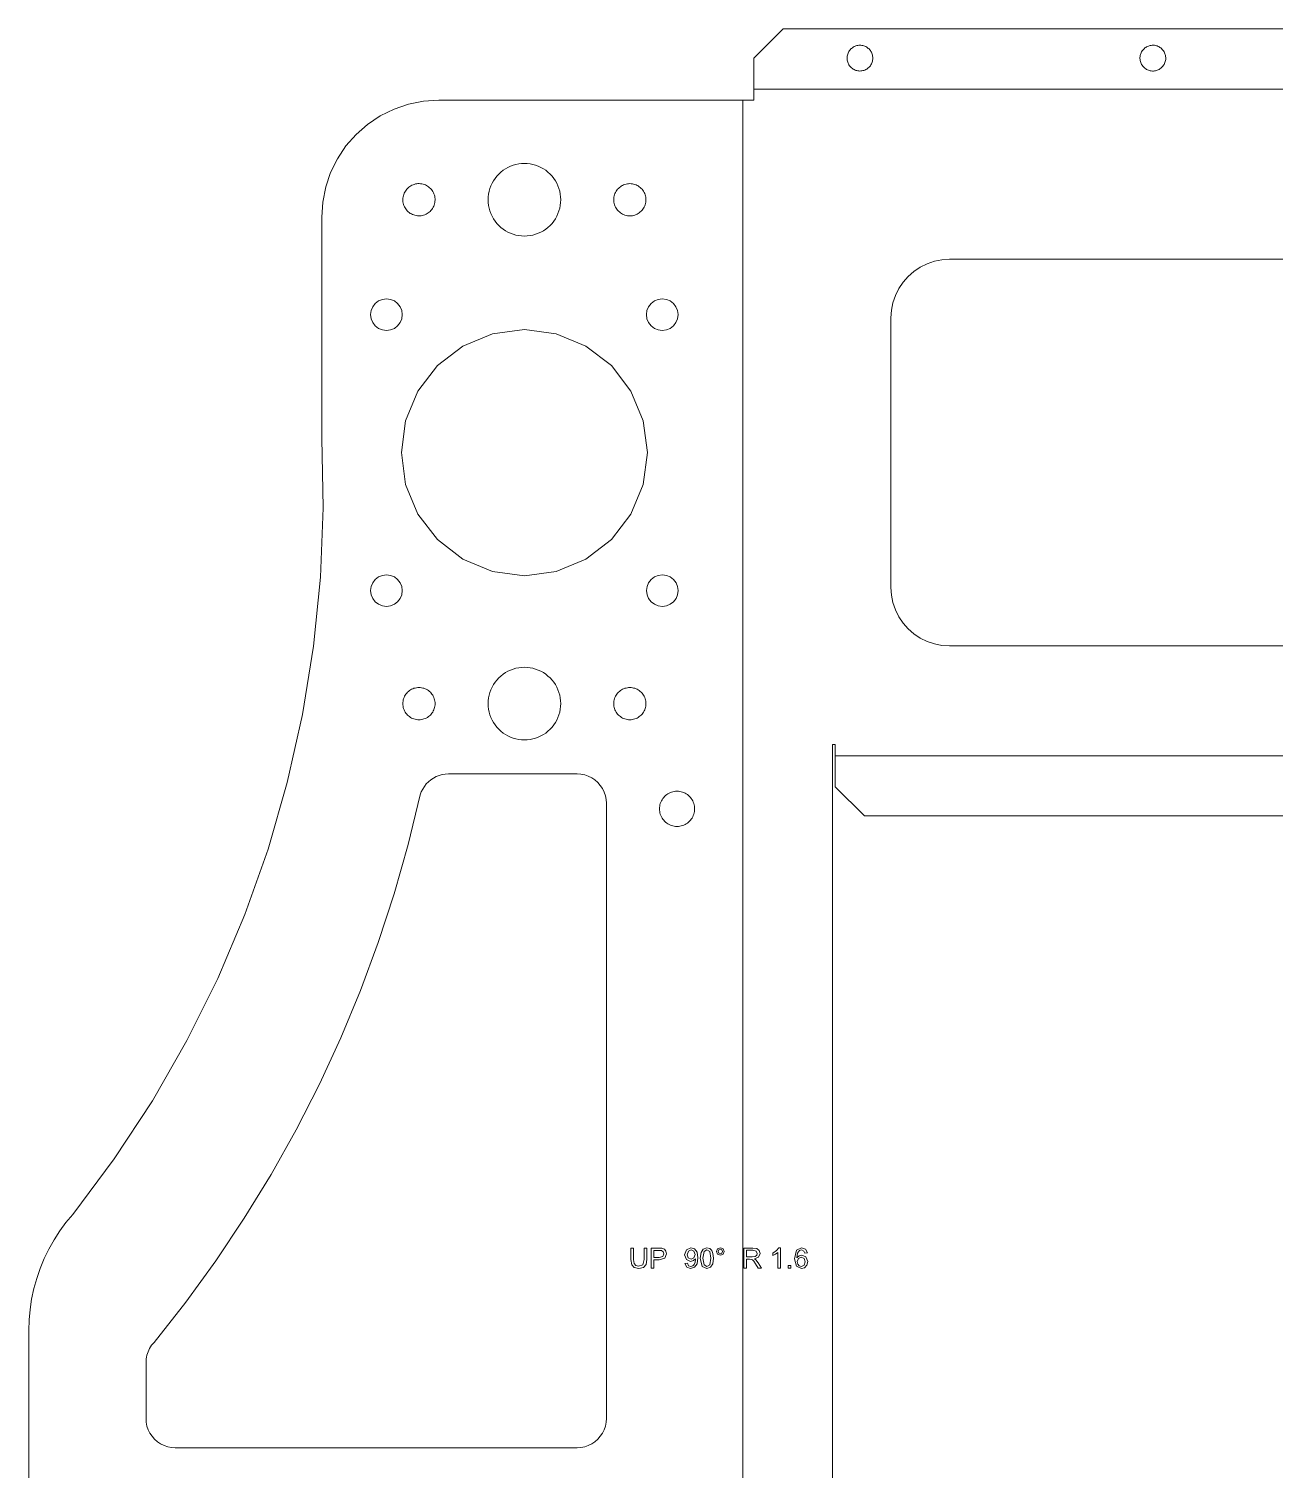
# Model space of a CAD drawing. Header units: millimetres. Extents: x 5 to 3562, y -58 to 420.
# Drawn here: x 2927.8 to 3140.6, y 153.7 to 399.7 of the extents above; entities that cross this region are included whole.
import ezdxf

# ---------------------------------------------------------------- set-up
doc = ezdxf.new("R2010")
doc.units = ezdxf.units.MM
doc.layers.add('Layer0', color=7, linetype='BYLAYER', lineweight=5, true_color=0xffffff)
doc.layers.add('MTEXT', color=7, linetype='BYLAYER', lineweight=5, true_color=0xffffff)

msp = doc.modelspace()

# ---------------------------------------------------------------- linework, layer by layer
at = {"layer": 'Layer0'}
for p, q in [((3056.61, 399.66), (3051.61, 394.66)), ((3433.41, 399.66), (3056.61, 399.66)), ((3068.05, 396.09), (3067.94, 395.95)), ((3068.16, 396.22), (3068.05, 396.09)), ((3068.29, 396.33), (3068.16, 396.22)), ((3068.43, 396.44), (3068.29, 396.33)), ((3068.57, 396.54), (3068.43, 396.44)), ((3068.72, 396.62), (3068.57, 396.54)), ((3068.88, 396.69), (3068.72, 396.62)), ((3069.04, 396.75), (3068.88, 396.69)), ((3069.21, 396.8), (3069.04, 396.75)), ((3069.38, 396.83), (3069.21, 396.8)), ((3069.55, 396.85), (3069.38, 396.83)), ((3069.72, 396.86), (3069.55, 396.85)), ((3069.89, 396.85), (3069.72, 396.86)), ((3070.06, 396.83), (3069.89, 396.85)), ((3070.23, 396.8), (3070.06, 396.83)), ((3070.4, 396.75), (3070.23, 396.8)), ((3070.56, 396.69), (3070.4, 396.75)), ((3070.72, 396.62), (3070.56, 396.69)), ((3070.87, 396.54), (3070.72, 396.62)), ((3071.01, 396.44), (3070.87, 396.54)), ((3071.15, 396.33), (3071.01, 396.44)), ((3071.28, 396.22), (3071.15, 396.33)), ((3071.39, 396.09), (3071.28, 396.22)), ((3071.5, 395.95), (3071.39, 396.09)), ((3118.1, 396.15), (3117.99, 396.02)), ((3118.23, 396.27), (3118.1, 396.15)), ((3118.36, 396.39), (3118.23, 396.27)), ((3118.5, 396.49), (3118.36, 396.39)), ((3118.64, 396.58), (3118.5, 396.49)), ((3118.8, 396.66), (3118.64, 396.58)), ((3118.96, 396.72), (3118.8, 396.66)), ((3119.12, 396.78), (3118.96, 396.72)), ((3119.29, 396.82), (3119.12, 396.78)), ((3119.46, 396.84), (3119.29, 396.82)), ((3119.63, 396.86), (3119.46, 396.84)), ((3119.8, 396.86), (3119.63, 396.86)), ((3119.98, 396.85), (3119.8, 396.86)), ((3120.15, 396.82), (3119.98, 396.85)), ((3120.32, 396.78), (3120.15, 396.82)), ((3120.48, 396.73), (3120.32, 396.78)), ((3120.64, 396.66), (3120.48, 396.73)), ((3120.79, 396.58), (3120.64, 396.66)), ((3120.94, 396.49), (3120.79, 396.58)), ((3121.08, 396.39), (3120.94, 396.49)), ((3121.21, 396.28), (3121.08, 396.39)), ((3121.33, 396.16), (3121.21, 396.28)), ((3121.45, 396.02), (3121.33, 396.16)), ((3051.61, 389.38), (3051.61, 394.66)), ((3067.53, 394.83), (3067.52, 394.66)), ((3067.52, 394.66), (3067.53, 394.49)), ((3067.55, 395), (3067.53, 394.83)), ((3067.53, 394.49), (3067.55, 394.32)), ((3067.58, 395.17), (3067.55, 395)), ((3067.55, 394.32), (3067.58, 394.15)), ((3067.63, 395.34), (3067.58, 395.17)), ((3067.58, 394.15), (3067.63, 393.98)), ((3067.69, 395.5), (3067.63, 395.34)), ((3067.63, 393.98), (3067.69, 393.82)), ((3067.76, 395.66), (3067.69, 395.5)), ((3067.69, 393.82), (3067.76, 393.66)), ((3067.84, 395.81), (3067.76, 395.66)), ((3067.76, 393.66), (3067.84, 393.51)), ((3067.94, 395.95), (3067.84, 395.81)), ((3071.6, 395.81), (3071.5, 395.95)), ((3071.68, 395.66), (3071.6, 395.81)), ((3071.6, 393.51), (3071.68, 393.66)), ((3071.75, 395.5), (3071.68, 395.66)), ((3071.68, 393.66), (3071.75, 393.82)), ((3071.81, 395.34), (3071.75, 395.5)), ((3071.75, 393.82), (3071.81, 393.98)), ((3071.86, 395.17), (3071.81, 395.34)), ((3071.81, 393.98), (3071.86, 394.15)), ((3071.89, 395), (3071.86, 395.17)), ((3071.86, 394.15), (3071.89, 394.32)), ((3071.91, 394.83), (3071.89, 395)), ((3071.89, 394.32), (3071.91, 394.49)), ((3071.92, 394.66), (3071.91, 394.83)), ((3071.91, 394.49), (3071.92, 394.66)), ((3117.54, 394.92), (3117.52, 394.74)), ((3117.52, 394.74), (3117.52, 394.57)), ((3117.52, 394.57), (3117.54, 394.4)), ((3117.56, 395.09), (3117.54, 394.92)), ((3117.54, 394.4), (3117.56, 394.23)), ((3117.6, 395.26), (3117.56, 395.09)), ((3117.56, 394.23), (3117.6, 394.06)), ((3117.66, 395.42), (3117.6, 395.26)), ((3117.6, 394.06), (3117.66, 393.9)), ((3117.72, 395.58), (3117.66, 395.42)), ((3117.66, 393.9), (3117.72, 393.74)), ((3117.8, 395.73), (3117.72, 395.58)), ((3117.72, 393.74), (3117.8, 393.58)), ((3117.89, 395.88), (3117.8, 395.73)), ((3117.99, 396.02), (3117.89, 395.88)), ((3121.55, 395.88), (3121.45, 396.02)), ((3121.64, 395.74), (3121.55, 395.88)), ((3121.55, 393.44), (3121.64, 393.59)), ((3121.72, 395.58), (3121.64, 395.74)), ((3121.64, 393.59), (3121.72, 393.74)), ((3121.78, 395.42), (3121.72, 395.58)), ((3121.72, 393.74), (3121.78, 393.9)), ((3121.84, 395.26), (3121.78, 395.42)), ((3121.78, 393.9), (3121.84, 394.07)), ((3121.88, 395.09), (3121.84, 395.26)), ((3121.84, 394.07), (3121.88, 394.23)), ((3121.9, 394.92), (3121.88, 395.09)), ((3121.88, 394.23), (3121.91, 394.4)), ((3121.92, 394.75), (3121.9, 394.92)), ((3121.91, 394.4), (3121.92, 394.58)), ((3121.92, 394.58), (3121.92, 394.75)), ((3067.84, 393.51), (3067.94, 393.37)), ((3067.94, 393.37), (3068.05, 393.23)), ((3068.05, 393.23), (3068.16, 393.1)), ((3068.16, 393.1), (3068.29, 392.99)), ((3068.29, 392.99), (3068.43, 392.88)), ((3068.43, 392.88), (3068.57, 392.78)), ((3068.57, 392.78), (3068.72, 392.7)), ((3068.72, 392.7), (3068.88, 392.63)), ((3068.88, 392.63), (3069.04, 392.57)), ((3069.04, 392.57), (3069.21, 392.52)), ((3069.21, 392.52), (3069.38, 392.49)), ((3069.38, 392.49), (3069.55, 392.47)), ((3069.55, 392.47), (3069.72, 392.46)), ((3069.72, 392.46), (3069.89, 392.47)), ((3069.89, 392.47), (3070.06, 392.49)), ((3070.06, 392.49), (3070.23, 392.52)), ((3070.23, 392.52), (3070.4, 392.57)), ((3070.4, 392.57), (3070.56, 392.63)), ((3070.56, 392.63), (3070.72, 392.7)), ((3070.72, 392.7), (3070.87, 392.78)), ((3070.87, 392.78), (3071.01, 392.88)), ((3071.01, 392.88), (3071.15, 392.99)), ((3071.15, 392.99), (3071.28, 393.1)), ((3071.28, 393.1), (3071.39, 393.23)), ((3071.39, 393.23), (3071.5, 393.37)), ((3071.5, 393.37), (3071.6, 393.51)), ((3117.8, 393.58), (3117.89, 393.44)), ((3117.89, 393.44), (3117.99, 393.3)), ((3117.99, 393.3), (3118.11, 393.17)), ((3118.11, 393.17), (3118.23, 393.04)), ((3118.23, 393.04), (3118.36, 392.93)), ((3118.36, 392.93), (3118.5, 392.83)), ((3118.5, 392.83), (3118.65, 392.74)), ((3118.65, 392.74), (3118.8, 392.66)), ((3118.8, 392.66), (3118.96, 392.6)), ((3118.96, 392.6), (3119.13, 392.54)), ((3119.13, 392.54), (3119.29, 392.5)), ((3119.29, 392.5), (3119.46, 392.48)), ((3119.46, 392.48), (3119.64, 392.46)), ((3119.64, 392.46), (3119.81, 392.46)), ((3119.81, 392.46), (3119.98, 392.48)), ((3119.98, 392.48), (3120.15, 392.5)), ((3120.15, 392.5), (3120.32, 392.54)), ((3120.32, 392.54), (3120.48, 392.6)), ((3120.48, 392.6), (3120.64, 392.66)), ((3120.64, 392.66), (3120.8, 392.74)), ((3120.8, 392.74), (3120.94, 392.83)), ((3120.94, 392.83), (3121.08, 392.93)), ((3121.08, 392.93), (3121.22, 393.05)), ((3121.22, 393.05), (3121.34, 393.17)), ((3121.34, 393.17), (3121.45, 393.3)), ((3121.45, 393.3), (3121.55, 393.44)), ((3051.61, 387.49), (3051.61, 389.38)), ((2992.66, 386.81), (2990.18, 385.97)), ((2995.22, 387.32), (2992.66, 386.81)), ((2997.84, 387.49), (2995.22, 387.32)), ((2997.84, 387.49), (3049.72, 387.49)), ((3049.72, 387.49), (3051.61, 387.49)), ((2987.84, 384.81), (2985.66, 383.36)), ((2990.18, 385.97), (2987.84, 384.81)), ((2983.69, 381.63), (2981.97, 379.67)), ((2985.66, 383.36), (2983.69, 381.63)), ((2981.97, 379.67), (2980.51, 377.49)), ((2980.51, 377.49), (2979.36, 375.14)), ((3010.52, 376.39), (3010.06, 376.22)), ((3010.99, 376.52), (3010.52, 376.39)), ((3011.47, 376.61), (3010.99, 376.52)), ((3011.95, 376.67), (3011.47, 376.61)), ((3012.44, 376.69), (3011.95, 376.67)), ((3012.92, 376.67), (3012.44, 376.69)), ((3013.41, 376.61), (3012.92, 376.67)), ((3013.88, 376.52), (3013.41, 376.61)), ((3014.35, 376.39), (3013.88, 376.52)), ((3014.81, 376.22), (3014.35, 376.39)), ((2979.36, 375.14), (2978.52, 372.67)), ((3007.42, 374.13), (3007.15, 373.73)), ((3007.72, 374.52), (3007.42, 374.13)), ((3008.05, 374.87), (3007.72, 374.52)), ((3008.41, 375.2), (3008.05, 374.87)), ((3008.79, 375.51), (3008.41, 375.2)), ((3009.2, 375.78), (3008.79, 375.51)), ((3009.62, 376.01), (3009.2, 375.78)), ((3010.06, 376.22), (3009.62, 376.01)), ((3015.25, 376.01), (3014.81, 376.22)), ((3015.67, 375.78), (3015.25, 376.01)), ((3016.08, 375.51), (3015.67, 375.78)), ((3016.46, 375.2), (3016.08, 375.51)), ((3016.82, 374.87), (3016.46, 375.2)), ((3017.15, 374.52), (3016.82, 374.87)), ((3017.45, 374.13), (3017.15, 374.52)), ((3017.72, 373.73), (3017.45, 374.13)), ((2978.52, 372.67), (2978.01, 370.1)), ((2991.92, 371.59), (2991.84, 371.39)), ((2992.01, 371.79), (2991.92, 371.59)), ((2992.12, 371.97), (2992.01, 371.79)), ((2992.24, 372.15), (2992.12, 371.97)), ((2992.38, 372.32), (2992.24, 372.15)), ((2992.53, 372.47), (2992.38, 372.32)), ((2992.69, 372.62), (2992.53, 372.47)), ((2992.86, 372.75), (2992.69, 372.62)), ((2993.04, 372.86), (2992.86, 372.75)), ((2993.23, 372.96), (2993.04, 372.86)), ((2993.43, 373.05), (2993.23, 372.96)), ((2993.64, 373.12), (2993.43, 373.05)), ((2993.84, 373.18), (2993.64, 373.12)), ((2994.06, 373.21), (2993.84, 373.18)), ((2994.27, 373.24), (2994.06, 373.21)), ((2994.49, 373.24), (2994.27, 373.24)), ((2994.7, 373.23), (2994.49, 373.24)), ((2994.92, 373.2), (2994.7, 373.23)), ((2995.13, 373.15), (2994.92, 373.2)), ((2995.33, 373.09), (2995.13, 373.15)), ((2995.54, 373.01), (2995.33, 373.09)), ((2995.73, 372.92), (2995.54, 373.01)), ((2995.92, 372.81), (2995.73, 372.92)), ((2996.09, 372.68), (2995.92, 372.81)), ((2996.26, 372.55), (2996.09, 372.68)), ((2996.42, 372.4), (2996.26, 372.55)), ((2996.56, 372.24), (2996.42, 372.4)), ((2996.69, 372.06), (2996.56, 372.24)), ((2996.81, 371.88), (2996.69, 372.06)), ((2996.91, 371.69), (2996.81, 371.88)), ((2997, 371.49), (2996.91, 371.69)), ((2997.07, 371.29), (2997, 371.49)), ((3006.31, 371.46), (3006.25, 370.98)), ((3006.41, 371.94), (3006.31, 371.46)), ((3006.54, 372.41), (3006.41, 371.94)), ((3006.71, 372.86), (3006.54, 372.41)), ((3006.91, 373.31), (3006.71, 372.86)), ((3007.15, 373.73), (3006.91, 373.31)), ((3017.96, 373.31), (3017.72, 373.73)), ((3018.16, 372.86), (3017.96, 373.31)), ((3018.33, 372.41), (3018.16, 372.86)), ((3018.46, 371.94), (3018.33, 372.41)), ((3018.56, 371.46), (3018.46, 371.94)), ((3018.62, 370.98), (3018.56, 371.46)), ((3027.89, 371.54), (3027.82, 371.34)), ((3027.98, 371.74), (3027.89, 371.54)), ((3028.09, 371.93), (3027.98, 371.74)), ((3028.21, 372.11), (3028.09, 371.93)), ((3028.34, 372.28), (3028.21, 372.11)), ((3028.49, 372.43), (3028.34, 372.28)), ((3028.65, 372.58), (3028.49, 372.43)), ((3028.82, 372.72), (3028.65, 372.58)), ((3029, 372.84), (3028.82, 372.72)), ((3029.19, 372.94), (3029, 372.84)), ((3029.38, 373.03), (3029.19, 372.94)), ((3029.59, 373.11), (3029.38, 373.03)), ((3029.79, 373.16), (3029.59, 373.11)), ((3030.01, 373.21), (3029.79, 373.16)), ((3030.22, 373.23), (3030.01, 373.21)), ((3030.44, 373.24), (3030.22, 373.23)), ((3030.65, 373.23), (3030.44, 373.24)), ((3030.87, 373.21), (3030.65, 373.23)), ((3031.08, 373.16), (3030.87, 373.21)), ((3031.29, 373.11), (3031.08, 373.16)), ((3031.49, 373.03), (3031.29, 373.11)), ((3031.68, 372.94), (3031.49, 373.03)), ((3031.87, 372.84), (3031.68, 372.94)), ((3032.05, 372.72), (3031.87, 372.84)), ((3032.22, 372.58), (3032.05, 372.72)), ((3032.38, 372.43), (3032.22, 372.58)), ((3032.53, 372.28), (3032.38, 372.43)), ((3032.66, 372.11), (3032.53, 372.28)), ((3032.78, 371.93), (3032.66, 372.11)), ((3032.89, 371.74), (3032.78, 371.93)), ((3032.98, 371.54), (3032.89, 371.74)), ((3033.05, 371.34), (3032.98, 371.54)), ((2978.01, 370.1), (2977.84, 367.49)), ((2991.7, 370.76), (2991.69, 370.54)), ((2991.69, 370.54), (2991.69, 370.33)), ((2991.69, 370.33), (2991.71, 370.11)), ((2991.73, 370.97), (2991.7, 370.76)), ((2991.71, 370.11), (2991.75, 369.9)), ((2991.77, 371.18), (2991.73, 370.97)), ((2991.75, 369.9), (2991.8, 369.69)), ((2991.84, 371.39), (2991.77, 371.18)), ((2991.8, 369.69), (2991.88, 369.49)), ((2991.88, 369.49), (2991.96, 369.29)), ((2991.96, 369.29), (2992.06, 369.1)), ((2992.06, 369.1), (2992.18, 368.92)), ((2996.63, 368.83), (2996.75, 369.01)), ((2996.75, 369.01), (2996.86, 369.2)), ((2996.86, 369.2), (2996.96, 369.39)), ((2996.96, 369.39), (2997.03, 369.59)), ((2997.03, 369.59), (2997.1, 369.8)), ((2997.12, 371.08), (2997.07, 371.29)), ((2997.1, 369.8), (2997.14, 370.01)), ((2997.16, 370.87), (2997.12, 371.08)), ((2997.14, 370.01), (2997.17, 370.22)), ((2997.18, 370.65), (2997.16, 370.87)), ((2997.17, 370.22), (2997.18, 370.44)), ((2997.18, 370.44), (2997.18, 370.65)), ((3006.25, 370.98), (3006.24, 370.49)), ((3006.24, 370.49), (3006.25, 370)), ((3006.25, 370), (3006.31, 369.52)), ((3006.31, 369.52), (3006.41, 369.04)), ((3006.41, 369.04), (3006.54, 368.57)), ((3018.33, 368.57), (3018.46, 369.04)), ((3018.46, 369.04), (3018.56, 369.52)), ((3018.56, 369.52), (3018.62, 370)), ((3018.64, 370.49), (3018.62, 370.98)), ((3018.62, 370), (3018.64, 370.49)), ((3027.72, 370.92), (3027.69, 370.71)), ((3027.69, 370.71), (3027.69, 370.49)), ((3027.69, 370.49), (3027.69, 370.27)), ((3027.69, 370.27), (3027.72, 370.06)), ((3027.76, 371.13), (3027.72, 370.92)), ((3027.72, 370.06), (3027.76, 369.85)), ((3027.82, 371.34), (3027.76, 371.13)), ((3027.76, 369.85), (3027.82, 369.64)), ((3027.82, 369.64), (3027.89, 369.44)), ((3027.89, 369.44), (3027.98, 369.24)), ((3027.98, 369.24), (3028.09, 369.05)), ((3028.09, 369.05), (3028.21, 368.87)), ((3032.66, 368.87), (3032.78, 369.05)), ((3032.78, 369.05), (3032.89, 369.24)), ((3032.89, 369.24), (3032.98, 369.44)), ((3032.98, 369.44), (3033.05, 369.64)), ((3033.11, 371.13), (3033.05, 371.34)), ((3033.05, 369.64), (3033.11, 369.85)), ((3033.15, 370.92), (3033.11, 371.13)), ((3033.11, 369.85), (3033.15, 370.06)), ((3033.18, 370.71), (3033.15, 370.92)), ((3033.15, 370.06), (3033.18, 370.27)), ((3033.19, 370.49), (3033.18, 370.71)), ((3033.18, 370.27), (3033.19, 370.49)), ((2977.84, 329.78), (2977.84, 367.49)), ((2992.18, 368.92), (2992.31, 368.74)), ((2992.31, 368.74), (2992.45, 368.58)), ((2992.45, 368.58), (2992.61, 368.43)), ((2992.61, 368.43), (2992.78, 368.3)), ((2992.78, 368.3), (2992.95, 368.17)), ((2992.95, 368.17), (2993.14, 368.06)), ((2993.14, 368.06), (2993.33, 367.97)), ((2993.33, 367.97), (2993.54, 367.89)), ((2993.54, 367.89), (2993.74, 367.83)), ((2993.74, 367.83), (2993.95, 367.78)), ((2993.95, 367.78), (2994.17, 367.75)), ((2994.17, 367.75), (2994.38, 367.74)), ((2994.38, 367.74), (2994.6, 367.75)), ((2994.6, 367.75), (2994.81, 367.77)), ((2994.81, 367.77), (2995.03, 367.8)), ((2995.03, 367.8), (2995.24, 367.86)), ((2995.24, 367.86), (2995.44, 367.93)), ((2995.44, 367.93), (2995.64, 368.02)), ((2995.64, 368.02), (2995.83, 368.12)), ((2995.83, 368.12), (2996.01, 368.24)), ((2996.01, 368.24), (2996.18, 368.37)), ((2996.18, 368.37), (2996.34, 368.51)), ((2996.34, 368.51), (2996.49, 368.66)), ((2996.49, 368.66), (2996.63, 368.83)), ((3006.54, 368.57), (3006.71, 368.12)), ((3006.71, 368.12), (3006.91, 367.68)), ((3006.91, 367.68), (3007.15, 367.25)), ((3007.15, 367.25), (3007.42, 366.85)), ((3007.42, 366.85), (3007.72, 366.46)), ((3017.15, 366.46), (3017.45, 366.85)), ((3017.45, 366.85), (3017.72, 367.25)), ((3017.72, 367.25), (3017.96, 367.68)), ((3017.96, 367.68), (3018.16, 368.12)), ((3018.16, 368.12), (3018.33, 368.57)), ((3028.21, 368.87), (3028.34, 368.7)), ((3028.34, 368.7), (3028.49, 368.55)), ((3028.49, 368.55), (3028.65, 368.4)), ((3028.65, 368.4), (3028.82, 368.27)), ((3028.82, 368.27), (3029, 368.15)), ((3029, 368.15), (3029.19, 368.04)), ((3029.19, 368.04), (3029.38, 367.95)), ((3029.38, 367.95), (3029.59, 367.87)), ((3029.59, 367.87), (3029.79, 367.82)), ((3029.79, 367.82), (3030.01, 367.77)), ((3030.01, 367.77), (3030.22, 367.75)), ((3030.22, 367.75), (3030.44, 367.74)), ((3030.44, 367.74), (3030.65, 367.75)), ((3030.65, 367.75), (3030.87, 367.77)), ((3030.87, 367.77), (3031.08, 367.82)), ((3031.08, 367.82), (3031.29, 367.87)), ((3031.29, 367.87), (3031.49, 367.95)), ((3031.49, 367.95), (3031.68, 368.04)), ((3031.68, 368.04), (3031.87, 368.15)), ((3031.87, 368.15), (3032.05, 368.27)), ((3032.05, 368.27), (3032.22, 368.4)), ((3032.22, 368.4), (3032.38, 368.55)), ((3032.38, 368.55), (3032.53, 368.7)), ((3032.53, 368.7), (3032.66, 368.87)), ((3007.72, 366.46), (3008.05, 366.11)), ((3008.05, 366.11), (3008.41, 365.78)), ((3008.41, 365.78), (3008.79, 365.47)), ((3008.79, 365.47), (3009.2, 365.2)), ((3009.2, 365.2), (3009.62, 364.97)), ((3009.62, 364.97), (3010.06, 364.76)), ((3010.06, 364.76), (3010.52, 364.59)), ((3010.52, 364.59), (3010.99, 364.46)), ((3010.99, 364.46), (3011.47, 364.37)), ((3011.47, 364.37), (3011.95, 364.31)), ((3011.95, 364.31), (3012.44, 364.29)), ((3012.44, 364.29), (3012.92, 364.31)), ((3012.92, 364.31), (3013.41, 364.37)), ((3013.41, 364.37), (3013.88, 364.46)), ((3013.88, 364.46), (3014.35, 364.59)), ((3014.35, 364.59), (3014.81, 364.76)), ((3014.81, 364.76), (3015.25, 364.97)), ((3015.25, 364.97), (3015.67, 365.2)), ((3015.67, 365.2), (3016.08, 365.47)), ((3016.08, 365.47), (3016.46, 365.78)), ((3016.46, 365.78), (3016.82, 366.11)), ((3016.82, 366.11), (3017.15, 366.46)), ((3081.18, 359.57), (3080.01, 358.99)), ((3082.42, 359.99), (3081.18, 359.57)), ((3083.7, 360.24), (3082.42, 359.99)), ((3085.01, 360.33), (3083.7, 360.24)), ((3405.01, 360.33), (3085.01, 360.33)), ((3077.93, 357.4), (3077.07, 356.41)), ((3078.92, 358.26), (3077.93, 357.4)), ((3080.01, 358.99), (3078.92, 358.26)), ((3076.34, 355.33), (3075.77, 354.15)), ((3077.07, 356.41), (3076.34, 355.33)), ((2986.55, 352.23), (2986.28, 351.58)), ((2986.98, 352.79), (2986.55, 352.23)), ((2987.54, 353.22), (2986.98, 352.79)), ((2988.19, 353.48), (2987.54, 353.22)), ((2988.89, 353.58), (2988.19, 353.48)), ((2989.58, 353.48), (2988.89, 353.58)), ((2990.24, 353.22), (2989.58, 353.48)), ((2990.79, 352.79), (2990.24, 353.22)), ((2991.22, 352.23), (2990.79, 352.79)), ((2991.49, 351.58), (2991.22, 352.23)), ((3033.63, 352.23), (3033.36, 351.58)), ((3034.06, 352.79), (3033.63, 352.23)), ((3034.62, 353.22), (3034.06, 352.79)), ((3035.27, 353.48), (3034.62, 353.22)), ((3035.97, 353.58), (3035.27, 353.48)), ((3036.67, 353.48), (3035.97, 353.58)), ((3037.32, 353.22), (3036.67, 353.48)), ((3037.88, 352.79), (3037.32, 353.22)), ((3038.31, 352.23), (3037.88, 352.79)), ((3038.58, 351.58), (3038.31, 352.23)), ((3075.35, 352.91), (3075.09, 351.63)), ((3075.77, 354.15), (3075.35, 352.91)), ((2986.28, 351.58), (2986.19, 350.88)), ((2986.19, 350.88), (2986.28, 350.18)), ((2986.28, 350.18), (2986.55, 349.53)), ((2986.55, 349.53), (2986.98, 348.97)), ((2990.79, 348.97), (2991.22, 349.53)), ((2991.22, 349.53), (2991.49, 350.18)), ((2991.59, 350.88), (2991.49, 351.58)), ((2991.49, 350.18), (2991.59, 350.88)), ((3033.36, 351.58), (3033.27, 350.88)), ((3033.27, 350.88), (3033.36, 350.18)), ((3033.36, 350.18), (3033.63, 349.53)), ((3033.63, 349.53), (3034.06, 348.97)), ((3037.88, 348.97), (3038.31, 349.53)), ((3038.31, 349.53), (3038.58, 350.18)), ((3038.67, 350.88), (3038.58, 351.58)), ((3038.58, 350.18), (3038.67, 350.88)), ((3075.09, 351.63), (3075.01, 350.33)), ((3075.01, 350.33), (3075.01, 304.33)), ((2986.98, 348.97), (2987.54, 348.54)), ((2987.54, 348.54), (2988.19, 348.27)), ((2988.19, 348.27), (2988.89, 348.18)), ((2988.89, 348.18), (2989.58, 348.27)), ((2989.58, 348.27), (2990.24, 348.54)), ((2990.24, 348.54), (2990.79, 348.97)), ((3007, 347.61), (3001.94, 345.51)), ((3012.44, 348.33), (3007, 347.61)), ((3017.87, 347.61), (3012.44, 348.33)), ((3022.94, 345.51), (3017.87, 347.61)), ((3034.06, 348.97), (3034.62, 348.54)), ((3034.62, 348.54), (3035.27, 348.27)), ((3035.27, 348.27), (3035.97, 348.18)), ((3035.97, 348.18), (3036.67, 348.27)), ((3036.67, 348.27), (3037.32, 348.54)), ((3037.32, 348.54), (3037.88, 348.97)), ((3001.94, 345.51), (2997.59, 342.18)), ((3027.28, 342.18), (3022.94, 345.51)), ((2997.59, 342.18), (2994.25, 337.83)), ((3030.62, 337.83), (3027.28, 342.18)), ((2994.25, 337.83), (2992.15, 332.76)), ((3032.72, 332.76), (3030.62, 337.83)), ((2992.15, 332.76), (2991.44, 327.33)), ((3033.44, 327.33), (3032.72, 332.76)), ((2978.08, 317.93), (2977.84, 329.78)), ((2991.44, 327.33), (2992.15, 321.89)), ((3032.72, 321.89), (3033.44, 327.33)), ((2992.15, 321.89), (2994.25, 316.83)), ((3030.62, 316.83), (3032.72, 321.89)), ((2977.61, 306.1), (2978.08, 317.93)), ((2994.25, 316.83), (2997.59, 312.48)), ((3027.28, 312.48), (3030.62, 316.83)), ((2997.59, 312.48), (3001.94, 309.14)), ((3022.94, 309.14), (3027.28, 312.48)), ((3001.94, 309.14), (3007, 307.04)), ((3017.87, 307.04), (3022.94, 309.14)), ((2976.43, 294.31), (2977.61, 306.1)), ((2986.55, 305.13), (2986.28, 304.48)), ((2986.98, 305.69), (2986.55, 305.13)), ((2987.54, 306.12), (2986.98, 305.69)), ((2988.19, 306.38), (2987.54, 306.12)), ((2988.89, 306.48), (2988.19, 306.38)), ((2989.58, 306.38), (2988.89, 306.48)), ((2990.24, 306.12), (2989.58, 306.38)), ((2990.79, 305.69), (2990.24, 306.12)), ((2991.22, 305.13), (2990.79, 305.69)), ((2991.49, 304.48), (2991.22, 305.13)), ((3007, 307.04), (3012.44, 306.33)), ((3012.44, 306.33), (3017.87, 307.04)), ((3033.65, 305.13), (3033.38, 304.48)), ((3034.08, 305.69), (3033.65, 305.13)), ((3034.64, 306.12), (3034.08, 305.69)), ((3035.29, 306.38), (3034.64, 306.12)), ((3035.99, 306.48), (3035.29, 306.38)), ((3036.68, 306.38), (3035.99, 306.48)), ((3037.34, 306.12), (3036.68, 306.38)), ((3037.89, 305.69), (3037.34, 306.12)), ((3038.32, 305.13), (3037.89, 305.69)), ((3038.59, 304.48), (3038.32, 305.13)), ((2986.28, 304.48), (2986.19, 303.78)), ((2986.19, 303.78), (2986.28, 303.08)), ((2986.28, 303.08), (2986.55, 302.43)), ((2991.22, 302.43), (2991.49, 303.08)), ((2991.59, 303.78), (2991.49, 304.48)), ((2991.49, 303.08), (2991.59, 303.78)), ((3033.38, 304.48), (3033.29, 303.78)), ((3033.29, 303.78), (3033.38, 303.08)), ((3033.38, 303.08), (3033.65, 302.43)), ((3038.32, 302.43), (3038.59, 303.08)), ((3038.69, 303.78), (3038.59, 304.48)), ((3038.59, 303.08), (3038.69, 303.78)), ((3075.01, 304.33), (3075.09, 303.02)), ((3075.09, 303.02), (3075.35, 301.74)), ((2986.55, 302.43), (2986.98, 301.87)), ((2986.98, 301.87), (2987.54, 301.44)), ((2987.54, 301.44), (2988.19, 301.17)), ((2988.19, 301.17), (2988.89, 301.08)), ((2988.89, 301.08), (2989.58, 301.17)), ((2989.58, 301.17), (2990.24, 301.44)), ((2990.24, 301.44), (2990.79, 301.87)), ((2990.79, 301.87), (2991.22, 302.43)), ((3033.65, 302.43), (3034.08, 301.87)), ((3034.08, 301.87), (3034.64, 301.44)), ((3034.64, 301.44), (3035.29, 301.17)), ((3035.29, 301.17), (3035.99, 301.08)), ((3035.99, 301.08), (3036.68, 301.17)), ((3036.68, 301.17), (3037.34, 301.44)), ((3037.34, 301.44), (3037.89, 301.87)), ((3037.89, 301.87), (3038.32, 302.43)), ((3075.35, 301.74), (3075.77, 300.5)), ((3075.77, 300.5), (3076.34, 299.33)), ((3076.34, 299.33), (3077.07, 298.24)), ((3077.07, 298.24), (3077.93, 297.26)), ((3077.93, 297.26), (3078.92, 296.39)), ((3078.92, 296.39), (3080.01, 295.67)), ((3080.01, 295.67), (3081.18, 295.09)), ((2974.55, 282.62), (2976.43, 294.31)), ((3081.18, 295.09), (3082.42, 294.67)), ((3082.42, 294.67), (3083.7, 294.41)), ((3083.7, 294.41), (3085.01, 294.33)), ((3085.01, 294.33), (3405.01, 294.33)), ((3010.52, 290.39), (3010.06, 290.22)), ((3010.99, 290.52), (3010.52, 290.39)), ((3011.47, 290.61), (3010.99, 290.52)), ((3011.95, 290.67), (3011.47, 290.61)), ((3012.44, 290.69), (3011.95, 290.67)), ((3012.92, 290.67), (3012.44, 290.69)), ((3013.41, 290.61), (3012.92, 290.67)), ((3013.88, 290.52), (3013.41, 290.61)), ((3014.35, 290.39), (3013.88, 290.52)), ((3014.81, 290.22), (3014.35, 290.39)), ((3007.42, 288.13), (3007.15, 287.73)), ((3007.72, 288.52), (3007.42, 288.13)), ((3008.05, 288.87), (3007.72, 288.52)), ((3008.41, 289.2), (3008.05, 288.87)), ((3008.79, 289.51), (3008.41, 289.2)), ((3009.2, 289.78), (3008.79, 289.51)), ((3009.62, 290.01), (3009.2, 289.78)), ((3010.06, 290.22), (3009.62, 290.01)), ((3015.25, 290.01), (3014.81, 290.22)), ((3015.67, 289.78), (3015.25, 290.01)), ((3016.08, 289.51), (3015.67, 289.78)), ((3016.46, 289.2), (3016.08, 289.51)), ((3016.82, 288.87), (3016.46, 289.2)), ((3017.15, 288.52), (3016.82, 288.87)), ((3017.45, 288.13), (3017.15, 288.52)), ((3017.72, 287.73), (3017.45, 288.13)), ((2991.89, 285.54), (2991.82, 285.34)), ((2991.98, 285.74), (2991.89, 285.54)), ((2992.09, 285.93), (2991.98, 285.74)), ((2992.21, 286.11), (2992.09, 285.93)), ((2992.34, 286.28), (2992.21, 286.11)), ((2992.49, 286.43), (2992.34, 286.28)), ((2992.65, 286.58), (2992.49, 286.43)), ((2992.82, 286.72), (2992.65, 286.58)), ((2993, 286.84), (2992.82, 286.72)), ((2993.19, 286.94), (2993, 286.84)), ((2993.38, 287.03), (2993.19, 286.94)), ((2993.59, 287.11), (2993.38, 287.03)), ((2993.79, 287.16), (2993.59, 287.11)), ((2994.01, 287.21), (2993.79, 287.16)), ((2994.22, 287.23), (2994.01, 287.21)), ((2994.44, 287.24), (2994.22, 287.23)), ((2994.65, 287.23), (2994.44, 287.24)), ((2994.87, 287.21), (2994.65, 287.23)), ((2995.08, 287.16), (2994.87, 287.21)), ((2995.29, 287.11), (2995.08, 287.16)), ((2995.49, 287.03), (2995.29, 287.11)), ((2995.68, 286.94), (2995.49, 287.03)), ((2995.87, 286.84), (2995.68, 286.94)), ((2996.05, 286.72), (2995.87, 286.84)), ((2996.22, 286.58), (2996.05, 286.72)), ((2996.38, 286.43), (2996.22, 286.58)), ((2996.53, 286.28), (2996.38, 286.43)), ((2996.66, 286.11), (2996.53, 286.28)), ((2996.78, 285.93), (2996.66, 286.11)), ((2996.89, 285.74), (2996.78, 285.93)), ((2996.98, 285.54), (2996.89, 285.74)), ((2997.05, 285.34), (2996.98, 285.54)), ((3006.31, 285.46), (3006.25, 284.98)), ((3006.41, 285.94), (3006.31, 285.46)), ((3006.54, 286.41), (3006.41, 285.94)), ((3006.71, 286.86), (3006.54, 286.41)), ((3006.91, 287.31), (3006.71, 286.86)), ((3007.15, 287.73), (3006.91, 287.31)), ((3017.96, 287.31), (3017.72, 287.73)), ((3018.16, 286.86), (3017.96, 287.31)), ((3018.33, 286.41), (3018.16, 286.86)), ((3018.46, 285.94), (3018.33, 286.41)), ((3018.56, 285.46), (3018.46, 285.94)), ((3018.62, 284.98), (3018.56, 285.46)), ((3027.89, 285.54), (3027.82, 285.34)), ((3027.98, 285.74), (3027.89, 285.54)), ((3028.09, 285.93), (3027.98, 285.74)), ((3028.21, 286.11), (3028.09, 285.93)), ((3028.34, 286.28), (3028.21, 286.11)), ((3028.49, 286.43), (3028.34, 286.28)), ((3028.65, 286.58), (3028.49, 286.43)), ((3028.82, 286.72), (3028.65, 286.58)), ((3029, 286.84), (3028.82, 286.72)), ((3029.19, 286.94), (3029, 286.84)), ((3029.38, 287.03), (3029.19, 286.94)), ((3029.59, 287.11), (3029.38, 287.03)), ((3029.79, 287.16), (3029.59, 287.11)), ((3030.01, 287.21), (3029.79, 287.16)), ((3030.22, 287.23), (3030.01, 287.21)), ((3030.44, 287.24), (3030.22, 287.23)), ((3030.65, 287.23), (3030.44, 287.24)), ((3030.87, 287.21), (3030.65, 287.23)), ((3031.08, 287.16), (3030.87, 287.21)), ((3031.29, 287.11), (3031.08, 287.16)), ((3031.49, 287.03), (3031.29, 287.11)), ((3031.68, 286.94), (3031.49, 287.03)), ((3031.87, 286.84), (3031.68, 286.94)), ((3032.05, 286.72), (3031.87, 286.84)), ((3032.22, 286.58), (3032.05, 286.72)), ((3032.38, 286.43), (3032.22, 286.58)), ((3032.53, 286.28), (3032.38, 286.43)), ((3032.66, 286.11), (3032.53, 286.28)), ((3032.78, 285.93), (3032.66, 286.11)), ((3032.89, 285.74), (3032.78, 285.93)), ((3032.98, 285.54), (3032.89, 285.74)), ((3033.05, 285.34), (3032.98, 285.54)), ((2991.72, 284.92), (2991.69, 284.71)), ((2991.69, 284.71), (2991.69, 284.49)), ((2991.69, 284.49), (2991.69, 284.27)), ((2991.69, 284.27), (2991.72, 284.06)), ((2991.76, 285.13), (2991.72, 284.92)), ((2991.72, 284.06), (2991.76, 283.85)), ((2991.82, 285.34), (2991.76, 285.13)), ((2991.76, 283.85), (2991.82, 283.64)), ((2991.82, 283.64), (2991.89, 283.44)), ((2991.89, 283.44), (2991.98, 283.24)), ((2991.98, 283.24), (2992.09, 283.05)), ((2992.09, 283.05), (2992.21, 282.87)), ((2996.66, 282.87), (2996.78, 283.05)), ((2996.78, 283.05), (2996.89, 283.24)), ((2996.89, 283.24), (2996.98, 283.44)), ((2996.98, 283.44), (2997.05, 283.64)), ((2997.11, 285.13), (2997.05, 285.34)), ((2997.05, 283.64), (2997.11, 283.85)), ((2997.15, 284.92), (2997.11, 285.13)), ((2997.11, 283.85), (2997.15, 284.06)), ((2997.18, 284.71), (2997.15, 284.92)), ((2997.15, 284.06), (2997.18, 284.27)), ((2997.19, 284.49), (2997.18, 284.71)), ((2997.18, 284.27), (2997.19, 284.49)), ((3006.25, 284.98), (3006.24, 284.49)), ((3006.24, 284.49), (3006.25, 284)), ((3006.25, 284), (3006.31, 283.52)), ((3006.31, 283.52), (3006.41, 283.04)), ((3006.41, 283.04), (3006.54, 282.57)), ((3018.33, 282.57), (3018.46, 283.04)), ((3018.46, 283.04), (3018.56, 283.52)), ((3018.56, 283.52), (3018.62, 284)), ((3018.64, 284.49), (3018.62, 284.98)), ((3018.62, 284), (3018.64, 284.49)), ((3027.72, 284.92), (3027.69, 284.71)), ((3027.69, 284.71), (3027.69, 284.49)), ((3027.69, 284.49), (3027.69, 284.27)), ((3027.69, 284.27), (3027.72, 284.06)), ((3027.76, 285.13), (3027.72, 284.92)), ((3027.72, 284.06), (3027.76, 283.85)), ((3027.82, 285.34), (3027.76, 285.13)), ((3027.76, 283.85), (3027.82, 283.64)), ((3027.82, 283.64), (3027.89, 283.44)), ((3027.89, 283.44), (3027.98, 283.24)), ((3027.98, 283.24), (3028.09, 283.05)), ((3028.09, 283.05), (3028.21, 282.87)), ((3032.66, 282.87), (3032.78, 283.05)), ((3032.78, 283.05), (3032.89, 283.24)), ((3032.89, 283.24), (3032.98, 283.44)), ((3032.98, 283.44), (3033.05, 283.64)), ((3033.11, 285.13), (3033.05, 285.34)), ((3033.05, 283.64), (3033.11, 283.85)), ((3033.15, 284.92), (3033.11, 285.13)), ((3033.11, 283.85), (3033.15, 284.06)), ((3033.18, 284.71), (3033.15, 284.92)), ((3033.15, 284.06), (3033.18, 284.27)), ((3033.19, 284.49), (3033.18, 284.71)), ((3033.18, 284.27), (3033.19, 284.49)), ((2971.96, 271.06), (2974.55, 282.62)), ((2992.21, 282.87), (2992.34, 282.7)), ((2992.34, 282.7), (2992.49, 282.55)), ((2992.49, 282.55), (2992.65, 282.4)), ((2992.65, 282.4), (2992.82, 282.27)), ((2992.82, 282.27), (2993, 282.15)), ((2993, 282.15), (2993.19, 282.04)), ((2993.19, 282.04), (2993.38, 281.95)), ((2993.38, 281.95), (2993.59, 281.87)), ((2993.59, 281.87), (2993.79, 281.82)), ((2993.79, 281.82), (2994.01, 281.77)), ((2994.01, 281.77), (2994.22, 281.75)), ((2994.22, 281.75), (2994.44, 281.74)), ((2994.44, 281.74), (2994.65, 281.75)), ((2994.65, 281.75), (2994.87, 281.77)), ((2994.87, 281.77), (2995.08, 281.82)), ((2995.08, 281.82), (2995.29, 281.87)), ((2995.29, 281.87), (2995.49, 281.95)), ((2995.49, 281.95), (2995.68, 282.04)), ((2995.68, 282.04), (2995.87, 282.15)), ((2995.87, 282.15), (2996.05, 282.27)), ((2996.05, 282.27), (2996.22, 282.4)), ((2996.22, 282.4), (2996.38, 282.55)), ((2996.38, 282.55), (2996.53, 282.7)), ((2996.53, 282.7), (2996.66, 282.87)), ((3006.54, 282.57), (3006.71, 282.12)), ((3006.71, 282.12), (3006.91, 281.68)), ((3006.91, 281.68), (3007.15, 281.25)), ((3007.15, 281.25), (3007.42, 280.85)), ((3007.42, 280.85), (3007.72, 280.46)), ((3007.72, 280.46), (3008.05, 280.11)), ((3016.82, 280.11), (3017.15, 280.46)), ((3017.15, 280.46), (3017.45, 280.85)), ((3017.45, 280.85), (3017.72, 281.25)), ((3017.72, 281.25), (3017.96, 281.68)), ((3017.96, 281.68), (3018.16, 282.12)), ((3018.16, 282.12), (3018.33, 282.57)), ((3028.21, 282.87), (3028.34, 282.7)), ((3028.34, 282.7), (3028.49, 282.55)), ((3028.49, 282.55), (3028.65, 282.4)), ((3028.65, 282.4), (3028.82, 282.27)), ((3028.82, 282.27), (3029, 282.15)), ((3029, 282.15), (3029.19, 282.04)), ((3029.19, 282.04), (3029.38, 281.95)), ((3029.38, 281.95), (3029.59, 281.87)), ((3029.59, 281.87), (3029.79, 281.82)), ((3029.79, 281.82), (3030.01, 281.77)), ((3030.01, 281.77), (3030.22, 281.75)), ((3030.22, 281.75), (3030.44, 281.74)), ((3030.44, 281.74), (3030.65, 281.75)), ((3030.65, 281.75), (3030.87, 281.77)), ((3030.87, 281.77), (3031.08, 281.82)), ((3031.08, 281.82), (3031.29, 281.87)), ((3031.29, 281.87), (3031.49, 281.95)), ((3031.49, 281.95), (3031.68, 282.04)), ((3031.68, 282.04), (3031.87, 282.15)), ((3031.87, 282.15), (3032.05, 282.27)), ((3032.05, 282.27), (3032.22, 282.4)), ((3032.22, 282.4), (3032.38, 282.55)), ((3032.38, 282.55), (3032.53, 282.7)), ((3032.53, 282.7), (3032.66, 282.87)), ((3008.05, 280.11), (3008.41, 279.78)), ((3008.41, 279.78), (3008.79, 279.47)), ((3008.79, 279.47), (3009.2, 279.2)), ((3009.2, 279.2), (3009.62, 278.97)), ((3009.62, 278.97), (3010.06, 278.76)), ((3010.06, 278.76), (3010.52, 278.59)), ((3010.52, 278.59), (3010.99, 278.46)), ((3010.99, 278.46), (3011.47, 278.37)), ((3011.47, 278.37), (3011.95, 278.31)), ((3011.95, 278.31), (3012.44, 278.29)), ((3012.44, 278.29), (3012.92, 278.31)), ((3012.92, 278.31), (3013.41, 278.37)), ((3013.41, 278.37), (3013.88, 278.46)), ((3013.88, 278.46), (3014.35, 278.59)), ((3014.35, 278.59), (3014.81, 278.76)), ((3014.81, 278.76), (3015.25, 278.97)), ((3015.25, 278.97), (3015.67, 279.2)), ((3015.67, 279.2), (3016.08, 279.47)), ((3016.08, 279.47), (3016.46, 279.78)), ((3016.46, 279.78), (3016.82, 280.11)), ((3065.51, 277.49), (3065.01, 277.49)), ((3065.01, 277.49), (3065.01, 19.49)), ((3065.51, 275.61), (3065.51, 277.49)), ((3065.51, 270.32), (3065.51, 275.61)), ((2968.68, 259.67), (2971.96, 271.06)), ((2995.69, 270.78), (2995.36, 270.36)), ((2996.06, 271.16), (2995.69, 270.78)), ((2996.47, 271.5), (2996.06, 271.16)), ((2996.91, 271.8), (2996.47, 271.5)), ((2997.39, 272.04), (2996.91, 271.8)), ((2997.88, 272.24), (2997.39, 272.04)), ((2998.4, 272.38), (2997.88, 272.24)), ((2998.92, 272.46), (2998.4, 272.38)), ((2999.46, 272.49), (2998.92, 272.46)), ((3021.44, 272.49), (2999.46, 272.49)), ((3022.09, 272.45), (3021.44, 272.49)), ((3022.73, 272.32), (3022.09, 272.45)), ((3023.35, 272.11), (3022.73, 272.32)), ((3023.94, 271.82), (3023.35, 272.11)), ((3024.48, 271.46), (3023.94, 271.82)), ((3024.97, 271.03), (3024.48, 271.46)), ((3025.4, 270.53), (3024.97, 271.03)), ((2992.61, 260.43), (2994.66, 268.92)), ((2994.84, 269.42), (2994.66, 268.92)), ((2995.08, 269.9), (2994.84, 269.42)), ((2995.36, 270.36), (2995.08, 269.9)), ((3025.77, 269.99), (3025.4, 270.53)), ((3026.05, 269.4), (3025.77, 269.99)), ((3026.26, 268.78), (3026.05, 269.4)), ((3026.39, 268.14), (3026.26, 268.78)), ((3026.44, 267.49), (3026.39, 268.14)), ((3036.07, 268.3), (3035.94, 268.1)), ((3036.22, 268.48), (3036.07, 268.3)), ((3036.38, 268.66), (3036.22, 268.48)), ((3036.55, 268.82), (3036.38, 268.66)), ((3036.73, 268.96), (3036.55, 268.82)), ((3036.93, 269.09), (3036.73, 268.96)), ((3037.14, 269.21), (3036.93, 269.09)), ((3037.35, 269.31), (3037.14, 269.21)), ((3037.57, 269.39), (3037.35, 269.31)), ((3037.8, 269.45), (3037.57, 269.39)), ((3038.03, 269.5), (3037.8, 269.45)), ((3038.26, 269.53), (3038.03, 269.5)), ((3038.5, 269.54), (3038.26, 269.53)), ((3038.73, 269.53), (3038.5, 269.54)), ((3038.97, 269.5), (3038.73, 269.53)), ((3039.2, 269.45), (3038.97, 269.5)), ((3039.42, 269.39), (3039.2, 269.45)), ((3039.65, 269.31), (3039.42, 269.39)), ((3039.86, 269.21), (3039.65, 269.31)), ((3040.06, 269.09), (3039.86, 269.21)), ((3040.26, 268.96), (3040.06, 269.09)), ((3040.45, 268.82), (3040.26, 268.96)), ((3040.62, 268.66), (3040.45, 268.82)), ((3040.78, 268.48), (3040.62, 268.66)), ((3040.92, 268.3), (3040.78, 268.48)), ((3041.06, 268.1), (3040.92, 268.3)), ((3065.51, 270.32), (3070.51, 265.32)), ((3026.44, 162.49), (3026.44, 267.49)), ((3035.51, 266.77), (3035.5, 266.54)), ((3035.5, 266.54), (3035.51, 266.3)), ((3035.53, 267), (3035.51, 266.77)), ((3035.51, 266.3), (3035.53, 266.07)), ((3035.58, 267.24), (3035.53, 267)), ((3035.53, 266.07), (3035.58, 265.83)), ((3035.64, 267.46), (3035.58, 267.24)), ((3035.58, 265.83), (3035.64, 265.61)), ((3035.73, 267.68), (3035.64, 267.46)), ((3035.82, 267.9), (3035.73, 267.68)), ((3035.94, 268.1), (3035.82, 267.9)), ((3041.17, 267.9), (3041.06, 268.1)), ((3041.27, 267.68), (3041.17, 267.9)), ((3041.35, 267.46), (3041.27, 267.68)), ((3041.41, 267.24), (3041.35, 267.46)), ((3041.35, 265.61), (3041.41, 265.83)), ((3041.46, 267), (3041.41, 267.24)), ((3041.41, 265.83), (3041.46, 266.07)), ((3041.49, 266.77), (3041.46, 267)), ((3041.46, 266.07), (3041.49, 266.3)), ((3041.5, 266.54), (3041.49, 266.77)), ((3041.49, 266.3), (3041.5, 266.54)), ((3035.64, 265.61), (3035.73, 265.39)), ((3035.73, 265.39), (3035.82, 265.17)), ((3035.82, 265.17), (3035.94, 264.97)), ((3035.94, 264.97), (3036.07, 264.77)), ((3036.07, 264.77), (3036.22, 264.59)), ((3036.22, 264.59), (3036.38, 264.41)), ((3036.38, 264.41), (3036.55, 264.25)), ((3036.55, 264.25), (3036.73, 264.11)), ((3036.73, 264.11), (3036.93, 263.98)), ((3036.93, 263.98), (3037.14, 263.86)), ((3037.14, 263.86), (3037.35, 263.76)), ((3037.35, 263.76), (3037.57, 263.68)), ((3037.57, 263.68), (3037.8, 263.62)), ((3037.8, 263.62), (3038.03, 263.57)), ((3038.03, 263.57), (3038.26, 263.54)), ((3038.26, 263.54), (3038.5, 263.54)), ((3038.5, 263.54), (3038.73, 263.54)), ((3038.73, 263.54), (3038.97, 263.57)), ((3038.97, 263.57), (3039.2, 263.62)), ((3039.2, 263.62), (3039.42, 263.68)), ((3039.42, 263.68), (3039.65, 263.76)), ((3039.65, 263.76), (3039.86, 263.86)), ((3039.86, 263.86), (3040.06, 263.98)), ((3040.06, 263.98), (3040.26, 264.11)), ((3040.26, 264.11), (3040.45, 264.25)), ((3040.45, 264.25), (3040.62, 264.41)), ((3040.62, 264.41), (3040.78, 264.59)), ((3040.78, 264.59), (3040.92, 264.77)), ((3040.92, 264.77), (3041.06, 264.97)), ((3041.06, 264.97), (3041.17, 265.17)), ((3041.17, 265.17), (3041.27, 265.39)), ((3041.27, 265.39), (3041.35, 265.61)), ((3070.51, 265.32), (3419.51, 265.32)), ((2964.73, 248.51), (2968.68, 259.67)), ((2990.22, 252.02), (2992.61, 260.43)), ((2987.5, 243.72), (2990.22, 252.02)), ((2960.1, 237.6), (2964.73, 248.51)), ((2984.47, 235.52), (2987.5, 243.72)), ((2954.83, 226.99), (2960.1, 237.6)), ((2981.11, 227.45), (2984.47, 235.52)), ((2948.93, 216.72), (2954.83, 226.99)), ((2977.44, 219.52), (2981.11, 227.45)), ((2973.47, 211.74), (2977.44, 219.52)), ((2942.43, 206.82), (2948.93, 216.72)), ((2969.19, 204.11), (2973.47, 211.74)), ((2935.34, 197.33), (2942.43, 206.82)), ((2964.62, 196.67), (2969.19, 204.11)), ((2935.34, 197.33), (2934.18, 195.94)), ((2933.11, 194.49), (2932.14, 192.97)), ((2934.18, 195.94), (2933.11, 194.49)), ((2959.76, 189.4), (2964.62, 196.67)), ((2932.14, 192.97), (2931.25, 191.39)), ((2930.46, 189.77), (2929.77, 188.1)), ((2931.25, 191.39), (2930.46, 189.77)), ((2929.77, 188.1), (2929.19, 186.39)), ((2954.62, 182.33), (2959.76, 189.4)), ((2928.7, 184.65), (2928.32, 182.88)), ((2929.19, 186.39), (2928.7, 184.65)), ((2928.32, 182.88), (2928.05, 181.1)), ((2949.21, 175.47), (2954.62, 182.33)), ((2928.05, 181.1), (2927.89, 179.3)), ((2927.89, 179.3), (2927.84, 177.49)), ((2927.84, 97.49), (2927.84, 177.49)), ((2948.63, 174.73), (2948.46, 174.45)), ((2948.8, 174.99), (2948.63, 174.73)), ((2949, 175.24), (2948.8, 174.99)), ((2949.21, 175.47), (2949, 175.24)), ((2947.85, 172.34), (2947.84, 172.03)), ((2947.88, 172.66), (2947.85, 172.34)), ((2947.93, 172.97), (2947.88, 172.66)), ((2947.99, 173.28), (2947.93, 172.97)), ((2948.08, 173.58), (2947.99, 173.28)), ((2948.19, 173.88), (2948.08, 173.58)), ((2948.32, 174.17), (2948.19, 173.88)), ((2948.46, 174.45), (2948.32, 174.17)), ((2947.84, 172.03), (2947.84, 162.49)), ((2947.84, 162.49), (2947.88, 161.84)), ((3026.39, 161.84), (3026.44, 162.49)), ((2947.88, 161.84), (2948.01, 161.2)), ((2948.01, 161.2), (2948.22, 160.58)), ((2948.22, 160.58), (2948.51, 159.99)), ((2948.51, 159.99), (2948.87, 159.45)), ((3025.4, 159.45), (3025.77, 159.99)), ((3025.77, 159.99), (3026.05, 160.58)), ((3026.05, 160.58), (3026.26, 161.2)), ((3026.26, 161.2), (3026.39, 161.84)), ((2948.87, 159.45), (2949.3, 158.95)), ((2949.3, 158.95), (2949.79, 158.52)), ((2949.79, 158.52), (2950.34, 158.16)), ((2950.34, 158.16), (2950.92, 157.87)), ((2950.92, 157.87), (2951.54, 157.66)), ((2951.54, 157.66), (2952.18, 157.53)), ((2952.18, 157.53), (2952.84, 157.49)), ((2952.84, 157.49), (3021.44, 157.49)), ((3021.44, 157.49), (3022.09, 157.53)), ((3022.09, 157.53), (3022.73, 157.66)), ((3022.73, 157.66), (3023.35, 157.87)), ((3023.35, 157.87), (3023.94, 158.16)), ((3023.94, 158.16), (3024.48, 158.52)), ((3024.48, 158.52), (3024.97, 158.95)), ((3024.97, 158.95), (3025.4, 159.45))]:
    msp.add_line(p, q, dxfattribs=at)
at = {"layer": 'Layer0', "color": 2, "true_color": 0xffff00}
for p, q in [((3438.41, 389.38), (3051.61, 389.38)), ((3049.72, 387.49), (3049.72, 17.49)), ((3065.51, 275.61), (3424.51, 275.61))]:
    msp.add_line(p, q, dxfattribs=at)
at = {"layer": 'MTEXT'}
for p, q in [((3030.62, 189.6), (3030.62, 191.58)), ((3030.62, 191.58), (3031.07, 191.58)), ((3030.75, 188.73), (3030.62, 189.6)), ((3031.07, 191.58), (3031.07, 189.6)), ((3031.07, 189.6), (3031.16, 188.94)), ((3032.66, 188.72), (3032.87, 189.6)), ((3032.87, 191.58), (3033.32, 191.58)), ((3032.87, 189.6), (3032.87, 191.58)), ((3033.32, 189.6), (3033.21, 188.77)), ((3033.32, 191.58), (3033.32, 189.6)), ((3034.08, 188.14), (3034.08, 191.58)), ((3034.08, 191.58), (3035.38, 191.58)), ((3035.42, 191.18), (3034.54, 191.18)), ((3034.54, 191.18), (3034.54, 189.95)), ((3034.54, 189.95), (3035.43, 189.95)), ((3035.42, 189.54), (3034.54, 189.54)), ((3034.54, 189.54), (3034.54, 188.14)), ((3035.38, 191.58), (3035.9, 191.55)), ((3035.84, 191.15), (3035.42, 191.18)), ((3036.43, 189.85), (3035.42, 189.54)), ((3035.43, 189.95), (3036.05, 190.11)), ((3036.13, 190.94), (3035.84, 191.15)), ((3035.9, 191.55), (3036.33, 191.39)), ((3036.05, 190.11), (3036.24, 190.57)), ((3036.24, 190.57), (3036.13, 190.94)), ((3036.33, 191.39), (3036.61, 191.06)), ((3036.71, 190.59), (3036.43, 189.85)), ((3036.61, 191.06), (3036.71, 190.59)), ((3039.79, 190.44), (3040.1, 191.28)), ((3040.09, 189.62), (3039.79, 190.44)), ((3040.81, 189.31), (3040.09, 189.62)), ((3040.1, 191.28), (3040.87, 191.6)), ((3040.43, 191.02), (3040.22, 190.42)), ((3040.22, 190.42), (3040.42, 189.89)), ((3040.42, 189.89), (3040.91, 189.68)), ((3040.92, 191.25), (3040.43, 191.02)), ((3041.28, 189.43), (3040.81, 189.31)), ((3040.87, 191.6), (3041.49, 191.42)), ((3040.91, 189.68), (3041.39, 189.89)), ((3041.39, 191.03), (3040.92, 191.25)), ((3041.63, 189.76), (3041.28, 189.43)), ((3041.58, 190.46), (3041.39, 191.03)), ((3041.39, 189.89), (3041.58, 190.46)), ((3041.49, 191.42), (3041.91, 190.9)), ((3041.57, 189.16), (3041.63, 189.68)), ((3041.63, 189.68), (3041.63, 189.76)), ((3041.91, 190.9), (3042.05, 189.93)), ((3042.05, 189.93), (3041.91, 188.88)), ((3042.46, 189.84), (3042.59, 190.82)), ((3042.8, 188.44), (3042.46, 189.84)), ((3042.59, 190.82), (3042.96, 191.4)), ((3043.12, 191), (3042.9, 189.84)), ((3042.9, 189.84), (3043.1, 188.71)), ((3042.96, 191.4), (3043.59, 191.6)), ((3043.58, 191.25), (3043.12, 191)), ((3044.07, 190.97), (3043.58, 191.25)), ((3043.59, 191.6), (3044.07, 191.49)), ((3044.07, 191.49), (3044.42, 191.16)), ((3044.27, 189.84), (3044.07, 190.97)), ((3044.07, 188.71), (3044.27, 189.84)), ((3044.42, 191.16), (3044.63, 190.65)), ((3044.71, 189.84), (3044.58, 188.86)), ((3044.63, 190.65), (3044.71, 189.84)), ((3045.24, 190.99), (3045.43, 191.45)), ((3045.43, 190.53), (3045.24, 190.99)), ((3045.43, 191.45), (3045.89, 191.64)), ((3045.89, 190.34), (3045.43, 190.53)), ((3045.61, 191.27), (3045.49, 190.99)), ((3045.49, 190.99), (3045.61, 190.71)), ((3045.89, 191.39), (3045.61, 191.27)), ((3045.61, 190.71), (3045.89, 190.6)), ((3045.89, 191.64), (3046.35, 191.45)), ((3046.17, 191.27), (3045.89, 191.39)), ((3045.89, 190.6), (3046.17, 190.71)), ((3046.35, 190.53), (3045.89, 190.34)), ((3046.28, 190.99), (3046.17, 191.27)), ((3046.17, 190.71), (3046.28, 190.99)), ((3046.35, 191.45), (3046.54, 190.99)), ((3046.54, 190.99), (3046.35, 190.53)), ((3049.91, 188.14), (3049.91, 191.58)), ((3049.91, 191.58), (3051.43, 191.58)), ((3051.45, 191.2), (3050.36, 191.2)), ((3050.36, 191.2), (3050.36, 190.06)), ((3050.36, 190.06), (3051.34, 190.06)), ((3050.89, 189.67), (3050.36, 189.67)), ((3050.36, 189.67), (3050.36, 188.14)), ((3051.15, 189.65), (3050.89, 189.67)), ((3051.35, 189.56), (3051.15, 189.65)), ((3051.34, 190.06), (3051.83, 190.13)), ((3051.59, 189.33), (3051.35, 189.56)), ((3051.43, 191.58), (3052.13, 191.49)), ((3052.01, 191.05), (3051.45, 191.2)), ((3052.42, 190.03), (3051.69, 189.71)), ((3051.69, 189.71), (3051.97, 189.54)), ((3051.83, 190.13), (3052.1, 190.34)), ((3051.97, 189.54), (3052.34, 189.08)), ((3052.19, 190.64), (3052.01, 191.05)), ((3052.1, 190.34), (3052.19, 190.64)), ((3052.13, 191.49), (3052.52, 191.16)), ((3052.66, 190.64), (3052.42, 190.03)), ((3052.52, 191.16), (3052.66, 190.64)), ((3054.86, 190.73), (3055.48, 191.14)), ((3054.86, 190.33), (3054.86, 190.73)), ((3055.31, 190.54), (3054.86, 190.33)), ((3055.71, 190.83), (3055.31, 190.54)), ((3055.48, 191.14), (3055.86, 191.6)), ((3055.71, 188.14), (3055.71, 190.83)), ((3055.86, 191.6), (3056.13, 191.6)), ((3056.13, 191.6), (3056.13, 188.14)), ((3058.53, 189.75), (3058.9, 191.2)), ((3058.86, 188.47), (3058.53, 189.75)), ((3058.9, 191.2), (3059.76, 191.6)), ((3059.07, 190.71), (3058.95, 189.92)), ((3058.95, 189.92), (3059.32, 190.26)), ((3059.21, 189.8), (3059.01, 189.26)), ((3059.38, 191.14), (3059.07, 190.71)), ((3059.7, 190), (3059.21, 189.8)), ((3059.32, 190.26), (3059.78, 190.37)), ((3059.74, 191.25), (3059.38, 191.14)), ((3060.18, 189.8), (3059.7, 190)), ((3060.16, 191.07), (3059.74, 191.25)), ((3059.76, 191.6), (3060.43, 191.37)), ((3059.78, 190.37), (3060.5, 190.06)), ((3060.32, 190.71), (3060.16, 191.07)), ((3060.37, 189.23), (3060.18, 189.8)), ((3060.74, 190.74), (3060.32, 190.71)), ((3060.43, 191.37), (3060.74, 190.74)), ((3060.5, 190.06), (3060.8, 189.26)), ((3031.19, 188.25), (3030.75, 188.73)), ((3031.16, 188.94), (3031.44, 188.61)), ((3031.98, 188.08), (3031.19, 188.25)), ((3031.44, 188.61), (3031.94, 188.49)), ((3031.94, 188.49), (3032.66, 188.72)), ((3032.78, 188.27), (3031.98, 188.08)), ((3033.21, 188.77), (3032.78, 188.27)), ((3034.54, 188.14), (3034.08, 188.14)), ((3039.85, 188.94), (3040.26, 188.98)), ((3040.16, 188.31), (3039.85, 188.94)), ((3040.82, 188.08), (3040.16, 188.31)), ((3040.26, 188.98), (3040.46, 188.56)), ((3040.46, 188.56), (3040.83, 188.43)), ((3041.48, 188.29), (3040.82, 188.08)), ((3040.83, 188.43), (3041.17, 188.52)), ((3041.17, 188.52), (3041.41, 188.76)), ((3041.41, 188.76), (3041.57, 189.16)), ((3041.91, 188.88), (3041.48, 188.29)), ((3043.59, 188.08), (3042.8, 188.44)), ((3043.1, 188.71), (3043.59, 188.43)), ((3043.59, 188.43), (3044.07, 188.71)), ((3044.21, 188.29), (3043.59, 188.08)), ((3044.58, 188.86), (3044.21, 188.29)), ((3050.36, 188.14), (3049.91, 188.14)), ((3051.91, 188.86), (3051.59, 189.33)), ((3052.37, 188.14), (3051.91, 188.86)), ((3052.34, 189.08), (3052.94, 188.14)), ((3052.94, 188.14), (3052.37, 188.14)), ((3056.13, 188.14), (3055.71, 188.14)), ((3057.45, 188.14), (3057.45, 188.62)), ((3057.45, 188.62), (3057.93, 188.62)), ((3057.93, 188.14), (3057.45, 188.14)), ((3057.93, 188.62), (3057.93, 188.14)), ((3059.72, 188.08), (3058.86, 188.47)), ((3059.01, 189.26), (3059.11, 188.84)), ((3059.11, 188.84), (3059.37, 188.54)), ((3059.37, 188.54), (3059.72, 188.43)), ((3059.72, 188.43), (3060.18, 188.65)), ((3060.28, 188.23), (3059.72, 188.08)), ((3060.18, 188.65), (3060.37, 189.23)), ((3060.66, 188.66), (3060.28, 188.23)), ((3060.8, 189.26), (3060.66, 188.66))]:
    msp.add_line(p, q, dxfattribs=at)

doc.saveas('drawing.dxf')
